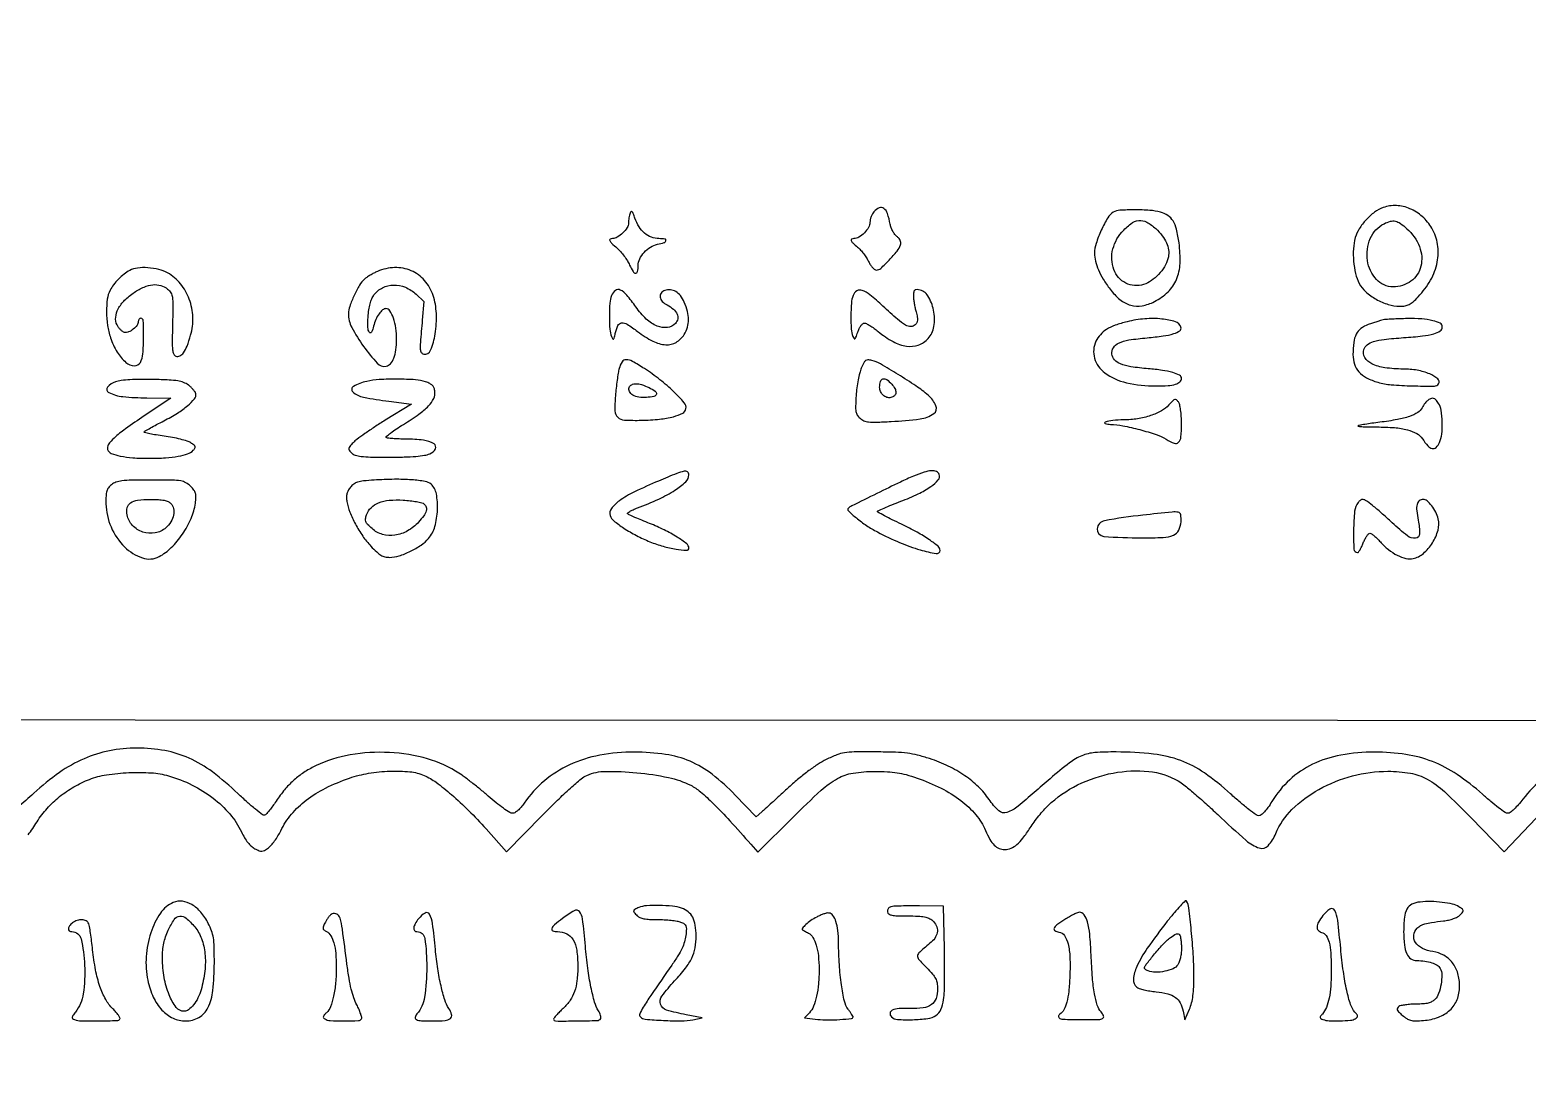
# Model space of a CAD drawing. Extents: x 8694 to 20248, y -4045 to 2404.
# Drawn here: x 10241 to 10861, y 1652 to 2085 of the extents above; entities that cross this region are included whole.
import ezdxf

# ---------------------------------------------------------------- set-up
doc = ezdxf.new("R2010")
doc.units = 0
doc.header["$MEASUREMENT"] = 0

msp = doc.modelspace()

# ---------------------------------------------------------------- linework, layer by layer
for points in [[(10394.52, 1641.25, -0.000071), (9974.43, 1641.35, -0.000235), (9697.85, 1641.58, -0.00019), (9502.11, 1641.91, -0.004014)], [(10867.86, 1775.12, 0.060498), (10859.38, 1766.49, -0.017524), (10857.54, 1764.26, -0.023339), (10855.71, 1762.38, -0.021683), (10854.08, 1760.99, -0.167747), (10853.15, 1760.67, -0.153051), (10852.09, 1761, -0.009146), (10849.34, 1762.99, -0.013052), (10846.12, 1765.55, -0.00922), (10842.63, 1768.58, 0.03544), (10832.13, 1776.76, 0.054689), (10821.95, 1782.09, 0.055429), (10810.96, 1785.04, 0.037617), (10798.02, 1786.03, 0.045416), (10784.02, 1784.77, 0.066933), (10772.3, 1780.96, 0.073658), (10762.83, 1774.55, 0.07086), (10755.47, 1765.58, -0.016507), (10753.83, 1763.08, -0.032423), (10752.34, 1761.22, -0.03998), (10751.04, 1760.01, -0.16893), (10750.05, 1759.67, -0.157708), (10748.93, 1760.03, -0.008192), (10745.87, 1762.32, -0.012319), (10742.28, 1765.24, -0.008584), (10738.37, 1768.7, 0.033081), (10727.51, 1777.41, 0.064569), (10717.69, 1782.54, 0.060467), (10706.45, 1785.18, 0.02582), (10691.02, 1786.09, 0.020385), (10682.13, 1785.79, 0.077675), (10676.74, 1784.53, 0.069135), (10671.68, 1781.61, 0.014038), (10663.66, 1775.02, -0.004597), (10650.35, 1763.63, -0.093152), (10645.74, 1761.03, -0.273013), (10642.36, 1761.74, -0.059302), (10638.31, 1766.42, 0.052197), (10633.94, 1771.62, 0.04144), (10628.26, 1776.26, 0.038585), (10621.45, 1780.2, 0.032583), (10613.72, 1783.31, 0.016771), (10608.7, 1784.77, 0.031462), (10604.54, 1785.56, 0.023709), (10599.61, 1785.94, 0.005879), (10591.51, 1786.09, 0.004075), (10582.46, 1786.07, 0.035359), (10578.45, 1785.74, 0.057023), (10575.29, 1784.88, 0.019435), (10570.92, 1782.94, 0.029293), (10567.61, 1781.06, 0.015528), (10563.73, 1778.38, 0.014344), (10559.58, 1775.12, 0.012605), (10555.44, 1771.5, -0.000494), (10551.86, 1768.21, -0.000587), (10548.47, 1765.1, -0.000509), (10545.6, 1762.49, -0.00377), (10544.22, 1761.26), (10541.92, 1759.23), (10533.22, 1768.23, 0.03554), (10523.61, 1776.85, 0.064266), (10514.51, 1782.21, 0.064401), (10504.36, 1785.07, 0.035838), (10491.52, 1786.02, 0.046609), (10477.11, 1784.72, 0.062348), (10464.61, 1780.74, 0.067064), (10454.17, 1774.11, 0.067031), (10445.87, 1764.94, -0.02504), (10444.54, 1763.21, -0.037368), (10443.2, 1761.85, -0.043854), (10441.96, 1760.94, -0.136669), (10440.98, 1760.67, -0.143413), (10439.83, 1761.01, -0.011913), (10437.23, 1762.76, -0.015137), (10434.2, 1765.06, -0.011092), (10430.96, 1767.78, 0.009133), (10427.47, 1770.75, 0.00761), (10423.66, 1773.77, 0.007696), (10420.09, 1776.43, 0.020642), (10417.44, 1778.18, 0.074633), (10403.97, 1783.76, 0.055146), (10387.96, 1785.92, 0.055042), (10371.83, 1784.52, 0.073487), (10358.01, 1779.58, 0.030124), (10353.51, 1776.83, 0.036747), (10349.69, 1773.71, 0.03473), (10346.2, 1769.92, 0.022766), (10342.7, 1765.12, -0.01297), (10341.39, 1763.24, -0.016777), (10340.09, 1761.6, -0.014568), (10338.94, 1760.32, -0.125474), (10338.29, 1759.91, -0.246435), (10337.49, 1760.05, -0.006497), (10334.55, 1762.37, -0.0122), (10331.12, 1765.3, -0.007864), (10327.29, 1768.84, 0.029778), (10316.73, 1777.79, 0.054986), (10307.06, 1783.5, 0.060619), (10297.04, 1786.62, 0.045355), (10285.52, 1787.67, 0.048039), (10274.06, 1786.57, 0.055055), (10263.55, 1783.29, 0.050729), (10253.35, 1777.54, 0.03248), (10242.76, 1768.98, -0.012447), (10236.1, 1763.15, -0.087895)], [(10240.4, 1751.72, 0.016116), (10244.08, 1757.15, -0.042516), (10248.27, 1762.68, -0.039155), (10253.44, 1767.58, -0.038784), (10259.36, 1771.67, -0.039844), (10265.8, 1774.74, -0.05404), (10272.86, 1776.61, -0.026523), (10282.14, 1777.52, -0.026517), (10291.43, 1777.44, -0.055429), (10298.55, 1776.21, -0.044492), (10308.33, 1772.39, -0.048711), (10316.98, 1766.99, -0.0518), (10323.94, 1760.39, -0.066629), (10328.73, 1753, 0.023493), (10330.03, 1750.56, 0.034371), (10331.41, 1748.57, 0.03984), (10332.84, 1747.04, 0.065263), (10334.29, 1746.03, 0.022928), (10336.12, 1745.19, 0.11272), (10337.23, 1745.01, 0.116687), (10338.29, 1745.33, 0.025366), (10339.91, 1746.39, 0.057379), (10341.08, 1747.47, 0.02111), (10342.49, 1749.24, 0.020598), (10343.87, 1751.33, 0.023264), (10345.02, 1753.44, -0.061951), (10349.45, 1760.27, -0.054433), (10355.6, 1766.14, -0.04822), (10363.59, 1771.12, -0.032339), (10373.53, 1775.27, -0.042065), (10381.4, 1777.26, -0.032247), (10390.23, 1778.14, -0.033015), (10398.49, 1777.88, -0.078266), (10404.43, 1776.34, -0.056061), (10409.34, 1773.51, -0.019543), (10415.74, 1768.41, -0.017944), (10422.82, 1761.84, -0.014119), (10430.02, 1754.25), (10438.52, 1744.76), (10453.26, 1759.76, -0.005688), (10459.6, 1766.07, -0.009867), (10465.03, 1771.15, -0.009421), (10469.43, 1774.96, -0.071905), (10471.76, 1776.39, -0.099555), (10479.61, 1778.05, -0.026408), (10492.46, 1777.5, -0.02757), (10505.56, 1775.52, -0.065985), (10514.82, 1772.27, -0.059784), (10518.78, 1769.63, -0.017273), (10524.2, 1764.65, -0.013789), (10531.02, 1757.57, -0.006105), (10539.65, 1747.85), (10542.53, 1744.54), (10557.03, 1758.93, -0.009417), (10568.81, 1770.21, -0.05819), (10575.58, 1775.13, -0.08969), (10581.99, 1777.34, -0.038786), (10591.02, 1778.03, -0.01209), (10596.26, 1777.9, -0.026804), (10600.23, 1777.49, -0.02842), (10603.99, 1776.68, -0.015351), (10608.51, 1775.27, -0.033663), (10618.46, 1771.08, -0.046699), (10626.65, 1765.95, -0.053301), (10632.85, 1760.06, -0.075676), (10636.85, 1753.61, 0.02694), (10638.69, 1749.85, 0.070118), (10640.51, 1747.46, 0.09827), (10642.5, 1746.14, 0.099502), (10644.84, 1745.69, 0.096989), (10647.42, 1746.22, 0.078451), (10649.83, 1747.7, 0.054183), (10652.35, 1750.38, 0.019728), (10655.33, 1754.67, -0.016235), (10656.95, 1757.04, -0.011177), (10658.93, 1759.63, -0.01128), (10660.95, 1762.03, -0.022476), (10662.68, 1763.82, -0.075074), (10675, 1772.41, -0.067905), (10689.74, 1777.36, -0.07169), (10704.44, 1778.02, -0.106561), (10716.67, 1774.09, -0.039406), (10718.98, 1772.51, -0.006287), (10723.19, 1769.01, -0.006928), (10728.06, 1764.75, -0.006021), (10733.04, 1760.15, 0.008865), (10744.81, 1749.41, 0.101934), (10750.23, 1746.32, 0.293101), (10753.88, 1747.27, 0.090327), (10757.08, 1752.3, -0.103616), (10763.76, 1762.24, -0.066502), (10774.95, 1770.57, -0.062049), (10788.85, 1776.16, -0.064486), (10803.52, 1778.08, -0.042369), (10812.82, 1777.3, -0.085938), (10819.71, 1774.86, -0.0595), (10826.88, 1769.64, -0.012238), (10838.1, 1758.69), (10851.68, 1744.77), (10864.93, 1758.72, -0.006717)]]:
    msp.add_lwpolyline(points, format="xyb")
for points in [[(10489.7, 2009.27, 0.033846), (10489.44, 2008.42, 0.017031), (10489.22, 2007.33, 0.01683), (10489.07, 2006.19, 0.023915), (10489.02, 2005.16, -0.145367), (10488.45, 2003.22, -0.054792), (10486.63, 2001.01, -0.054754), (10484.37, 1999.24, -0.139806), (10482.39, 1998.67, 0.118562), (10481.41, 1998.44, 0.409997), (10481.23, 1997.88, 0.089399), (10482.01, 1996.82, 0.008997), (10484.35, 1994.69, -0.03312), (10485.75, 1993.28, -0.020138), (10487.23, 1991.45, -0.020142), (10488.55, 1989.5, -0.033287), (10489.49, 1987.75, 0.028216), (10490.89, 1985.05, 0.252175), (10492, 1984.38, 0.379065), (10492.81, 1985.03, 0.041951), (10493.02, 1987.58, -0.116393), (10493.65, 1990.27, -0.069469), (10495.52, 1992.99, -0.067296), (10498.15, 1995.18, -0.091178), (10501.01, 1996.32, 0.025651), (10503.73, 1997.01, 0.258384), (10504.51, 1997.82, 0.449172), (10504.06, 1998.5, 0.035399), (10501.64, 1998.67, -0.091312), (10498.5, 1999.25, -0.084988), (10495.68, 2000.91, -0.077126), (10493.37, 2003.59, -0.058357), (10491.7, 2007.1, 0.010456), (10490.99, 2009.06, 0.094738), (10490.51, 2009.83, 0.412385), (10490.1, 2009.85, 0.116681)], [(10590.68, 2009.84, 0.058251), (10590.04, 2008.95, 0.036292), (10589.51, 2007.79, 0.036071), (10589.14, 2006.54, 0.053425), (10589.02, 2005.41, -0.13486), (10588.45, 2003.32, -0.060335), (10586.69, 2001.04, -0.060434), (10584.45, 1999.25, -0.138908), (10582.39, 1998.67, 0.110291), (10581.39, 1998.45, 0.403641), (10581.18, 1997.9, 0.104938), (10581.88, 1996.91, 0.012478), (10583.9, 1995.12, -0.034181), (10585.13, 1993.94, -0.020232), (10586.43, 1992.37, -0.020191), (10587.6, 1990.7, -0.032483), (10588.45, 1989.18, 0.03389), (10589.2, 1987.84, 0.041485), (10590.09, 1986.7, 0.046411), (10590.97, 1985.91, 0.161603), (10591.68, 1985.67, 0.18724), (10593.48, 1986.37, 0.016712), (10597, 1989.81, 0.021025), (10600.27, 1993.52, 0.092787), (10601.65, 1996.08, 0.086028), (10601.78, 1997.01, 0.092284), (10601.58, 1997.91, 0.080661), (10601.04, 1998.76, 0.049396), (10600.16, 1999.58, -0.07078), (10599.31, 2000.44, -0.0356), (10598.48, 2001.73, -0.034469), (10597.81, 2003.21, -0.043025), (10597.4, 2004.67, 0.03322), (10596.26, 2009.07, 0.150066), (10594.74, 2011.22, 0.275149), (10592.88, 2011.44, 0.104584)], [(10689.76, 2009.58, 0.128521), (10687.48, 2007.32, 0.025886), (10684.82, 2002.21, 0.027948), (10682.67, 1996.71, 0.079406), (10682.02, 1992.66, 0.059579), (10682.42, 1989.34, 0.041939), (10683.61, 1985.76, 0.035985), (10685.6, 1981.91, 0.023236), (10688.42, 1977.75, 0.06076), (10692.55, 1973.44, 0.103169), (10696.97, 1971.14, 0.11054), (10701.71, 1970.89, 0.077416), (10706.81, 1972.58, 0.073798), (10712.44, 1976.62, 0.101361), (10715.94, 1981.75, 0.088998), (10717.41, 1988.36, 0.045738), (10716.99, 1996.87, 0.022571), (10715.92, 2002.57, 0.078386), (10714.51, 2006.03, 0.112552), (10712.41, 2008.2, 0.077035), (10709.28, 2009.62, 0.049651), (10704.87, 2010.38, 0.018538), (10698.59, 2010.6, 0.015109), (10692.47, 2010.41, 0.11681)], [(10801.52, 2011.52, 0.072334), (10797.97, 2009.61, 0.046377), (10794.48, 2006.48, 0.046378), (10791.63, 2002.77, 0.072356), (10790, 1999.08, 0.052629), (10789.22, 1994.51, 0.037275), (10789.28, 1989.31, 0.03758), (10790.11, 1984.24, 0.058235), (10791.64, 1980.08, 0.095225), (10794.29, 1976.66, 0.052292), (10798.63, 1973.58, 0.051408), (10803.65, 1971.4, 0.076982), (10808.36, 1970.67, 0.039774), (10810.59, 1970.85, 0.07773), (10812.28, 1971.4, 0.064677), (10813.92, 1972.51, 0.020679), (10816.04, 1974.57, 0.061966), (10821.16, 1981.49, 0.079464), (10823.9, 1988.92, 0.087181), (10824.06, 1996.27, 0.094767), (10821.67, 2003, 0.077204), (10817.75, 2007.82, 0.083328), (10812.64, 2011.06, 0.087982), (10807, 2012.35, 0.099888)], [(10707.36, 2002.81, -0.039425), (10710.06, 1999.88, -0.061733), (10711.82, 1996.94, -0.07137), (10712.65, 1994.01, -0.07977), (10712.57, 1991.08, -0.07728), (10711.43, 1987.85, -0.051633), (10709.22, 1984.6, -0.050921), (10706.34, 1981.82, -0.067907), (10703.21, 1979.98, -0.193106), (10695.82, 1979.87, -0.194116), (10690.43, 1984.9, -0.156601), (10689.37, 1993.28, -0.134756), (10693.27, 2001.3, -0.048706), (10697.02, 2004.81, -0.138053), (10700.32, 2006.14, -0.15187), (10703.63, 2005.49, -0.063229)], [(10811.4, 2002.77, -0.115007), (10816.56, 1995.35, -0.153738), (10817.15, 1987.21, -0.179448), (10813.05, 1981.06, -0.158347), (10805.7, 1978.67, -0.211835), (10798.73, 1981.76, -0.149163), (10795.03, 1989.62, -0.136691), (10796.21, 1998.74, -0.177775), (10801.91, 2004.85, -0.050729), (10804.52, 2005.85, -0.120478), (10806.58, 2005.9, -0.100981), (10808.66, 2004.98, -0.029324)], [(10282.52, 1985.5, 0.038924), (10280.11, 1983.92, 0.031637), (10277.8, 1981.87, 0.032034), (10275.8, 1979.58, 0.043975), (10274.33, 1977.28, 0.088244), (10273.19, 1973.65, 0.034513), (10272.88, 1968.4, 0.033746), (10273.33, 1962.72, 0.043847), (10274.53, 1957.64, 0.05481), (10277.26, 1951.69, 0.085162), (10280.93, 1947.43, 0.155436), (10284.37, 1946.04, 0.297597), (10286.88, 1947.42, 0.101647), (10287.92, 1950.95, 0.018836), (10288.23, 1957.76, 0.012198), (10288.11, 1964.62, 0.402235), (10287.02, 1965.67, 0.133491), (10286.64, 1965.57, 0.100499), (10286.32, 1965.28, 0.087472), (10286.1, 1964.84, 0.072708), (10286.02, 1964.33, -0.160484), (10285.51, 1962.78, -0.066442), (10283.96, 1961.18, -0.066083), (10282.03, 1960.03, -0.149911), (10280.35, 1959.84, -0.103126), (10279.56, 1960.18, -0.045007), (10278.68, 1960.9, -0.041983), (10277.85, 1961.88, -0.04373), (10277.21, 1962.96, -0.138432), (10276.66, 1966.13, -0.096909), (10277.73, 1969.61, -0.076034), (10280.36, 1973.15, -0.047132), (10284.38, 1976.42, -0.044444), (10288.41, 1978.62, -0.078948), (10292.05, 1979.57, -0.09604), (10295.3, 1979.26, -0.099274), (10298.16, 1977.75, -0.086419), (10299.51, 1976.21, -0.101185), (10300.16, 1974.38, -0.038071), (10300.36, 1971.27, -0.003224), (10300.21, 1963.24, 0.003553), (10300.08, 1955.99, 0.028918), (10300.23, 1952.67, 0.073302), (10300.69, 1950.88, 0.204478), (10301.6, 1950, 0.213818), (10303.23, 1950.09, 0.120709), (10304.75, 1951.41, 0.063267), (10306.21, 1954.18, 0.019369), (10307.71, 1958.67, 0.081039), (10308.63, 1966.13, 0.0792), (10307.14, 1973.56, 0.081622), (10303.49, 1979.97, 0.09461), (10298.12, 1984.49, 0.068537), (10294.5, 1985.92, 0.043452), (10290.01, 1986.61, 0.044094), (10285.66, 1986.5, 0.098708)], [(10385.05, 1985.09, 0.017977), (10383.58, 1984.39, 0.013992), (10382.04, 1983.52, 0.014213), (10380.64, 1982.64, 0.033013), (10379.66, 1981.88, 0.079372), (10377.66, 1979.43, 0.023225), (10375.4, 1975.11, 0.022967), (10373.56, 1970.62, 0.085065), (10373.03, 1967.62, 0.123151), (10374.43, 1961.92, 0.034063), (10379.32, 1954.04, 0.029999), (10384.99, 1947.05, 0.260295), (10388.66, 1945.84, 0.168567), (10390.47, 1946.89, 0.085151), (10391.85, 1949.17, 0.061013), (10392.72, 1952.57, 0.031628), (10393.01, 1956.95, 0.03669), (10392.68, 1961.61, 0.047466), (10391.66, 1965.76, 0.056333), (10390.23, 1968.77, 0.258497), (10388.6, 1969.67, 0.181279), (10387.21, 1969.15, 0.059839), (10385.73, 1967.51, 0.051227), (10384.4, 1965.15, 0.042171), (10383.48, 1962.42, -0.053598), (10382.55, 1959.87, -0.592295), (10381.7, 1959.83, -0.133133), (10381.1, 1961.88, -0.020392), (10381.2, 1966.16, -0.017691), (10381.51, 1969.23, -0.031002), (10382, 1971.73, -0.037608), (10382.7, 1973.75, -0.058229), (10383.63, 1975.35, -0.115796), (10387.2, 1978.35, -0.11386), (10391.76, 1979.47, -0.105305), (10396.64, 1978.51, -0.086852), (10401.09, 1975.61), (10404.3, 1972.61), (10403.62, 1964.89, 0.001531), (10402.84, 1955.66, 0.031008), (10402.78, 1952.85, 0.139366), (10403.21, 1951.55, 0.196632), (10404.21, 1950.89, 0.362054), (10407.09, 1952.44, 0.055308), (10408.95, 1959.21, 0.049909), (10409.45, 1967.69, 0.069377), (10408.09, 1975.17, 0.100743), (10404.56, 1981.35, 0.111613), (10399.01, 1985.39, 0.10978), (10392.18, 1986.68, 0.094859)], [(10482, 1975.11, 0.073786), (10481.3, 1971.95, 0.017331), (10481.12, 1966.52, 0.01682), (10481.3, 1961.12, 0.083157), (10482.01, 1958.17, 0.024013), (10482.52, 1957.11, 0.46614), (10482.83, 1957.05, 0.166373), (10483.11, 1957.49, 0.006615), (10483.56, 1959.4, -0.051883), (10484.65, 1962.71, -0.272228), (10486.15, 1963.78, -0.164888), (10488.42, 1963.22, -0.019028), (10492.79, 1960.19, 0.042093), (10499.16, 1956.19, 0.103387), (10504.47, 1954.72, 0.147758), (10508.73, 1955.71, 0.125836), (10512.05, 1958.95, 0.062501), (10513.43, 1962.01, 0.073797), (10513.9, 1965.14, 0.066864), (10513.46, 1968.52, 0.040617), (10512.09, 1972.32, 0.052198), (10510.49, 1975.06, 0.099107), (10508.6, 1976.77, 0.117756), (10506.44, 1977.46, 0.09511), (10504.02, 1977.17, 0.154579), (10502.51, 1976.1, 0.205508), (10502.1, 1974.49, 0.151116), (10503, 1972.68, 0.083413), (10504.99, 1971.19, -0.053814), (10507.66, 1969.42, -0.113437), (10509.16, 1967.46, -0.15635), (10509.39, 1965.47, -0.136301), (10508.45, 1963.59, -0.1802), (10505.13, 1961.87, -0.129516), (10500.95, 1962.43, -0.090637), (10496.39, 1965.39, -0.051498), (10492.07, 1970.38, 0.020983), (10488.29, 1975.32, 0.109889), (10485.6, 1977.4, 0.276162), (10483.58, 1977.2, 0.143077)], [(10582, 1975.11, 0.073584), (10581.32, 1972.01, 0.016497), (10581.12, 1966.6, 0.016261), (10581.27, 1961.19, 0.077867), (10581.94, 1958.19, 0.048774), (10582.41, 1957.26, 0.458785), (10582.79, 1957.21, 0.126899), (10583.21, 1957.81, 0.007523), (10583.94, 1959.94, -0.032657), (10584.53, 1961.39, -0.045802), (10585.25, 1962.59, -0.054561), (10586.01, 1963.42, -0.182056), (10586.68, 1963.67, -0.118172), (10587.51, 1963.47, -0.018408), (10588.99, 1962.65, -0.019623), (10590.69, 1961.52, -0.015968), (10592.43, 1960.19, 0.045714), (10598.6, 1956.01, 0.091058), (10604.18, 1954.15, 0.119435), (10609.04, 1954.62, 0.120994), (10613.11, 1957.27, 0.153389), (10615.51, 1962.23, 0.084654), (10615.35, 1969.03, 0.091085), (10613.02, 1974.96, 0.22033), (10609.17, 1977.49, 0.057009), (10608.06, 1977.53, 0.197942), (10607.43, 1977.21, 0.149687), (10607.11, 1976.47, 0.029146), (10607.03, 1974.99, 0.027475), (10607.1, 1973.64, 0.012106), (10607.35, 1971.86, 0.011939), (10607.7, 1969.98, 0.015705), (10608.11, 1968.29, -0.018423), (10608.6, 1966.22, -0.06754), (10608.69, 1964.88, -0.101272), (10608.4, 1963.87, -0.077427), (10607.72, 1962.94, -0.207652), (10605.96, 1962.25, -0.124598), (10603.76, 1962.88, -0.047524), (10600.45, 1965.26, -0.007072), (10594.35, 1970.77, 0.015271), (10589.01, 1975.42, 0.087408), (10585.74, 1977.26, 0.227783), (10583.57, 1977.02, 0.163805)], [(10695.52, 1964.26, 0.025363), (10690.57, 1962.77, 0.053958), (10686.98, 1961.03, 0.068359), (10684.41, 1958.88, 0.073982), (10682.59, 1956.17, 0.18413), (10682.03, 1949.14, 0.163148), (10686.25, 1943.09, 0.105835), (10695.19, 1939.01, 0.054263), (10707.5, 1937.67, 0.016523), (10712.43, 1937.83, 0.056605), (10715.58, 1938.4, 0.107593), (10717.37, 1939.4, 0.215708), (10718.02, 1940.84, 0.284946), (10717.24, 1942.1, 0.045168), (10714.4, 1943.2, 0.034165), (10710.09, 1944.12, 0.014771), (10704.26, 1944.79, -0.01515), (10697.04, 1945.62, -0.059783), (10692.74, 1946.79, -0.112003), (10690.3, 1948.48, -0.157713), (10689.21, 1950.87, -0.170655), (10689.81, 1953.51, -0.14518), (10691.97, 1955.41, -0.070414), (10696.26, 1956.7, -0.016367), (10703.77, 1957.6, 0.012786), (10710.49, 1958.36, 0.041585), (10714.86, 1959.34, 0.078337), (10717.28, 1960.54, 0.329305), (10717.75, 1961.99, 0.240593), (10715.49, 1964.23, 0.051522), (10709.91, 1965.39, 0.045992), (10702.83, 1965.46, 0.040142)], [(10801.52, 1965.01, 0.01807), (10800.48, 1964.75, 0.005177), (10798.88, 1964.26, 0.005203), (10797.09, 1963.68, 0.005506), (10795.35, 1963.07, 0.077), (10792.33, 1961.42, 0.111722), (10790.39, 1959.09, 0.086351), (10789.34, 1955.69, 0.031737), (10789.02, 1950.66, 0.077874), (10789.65, 1946.66, 0.105633), (10791.46, 1943.5, 0.091513), (10794.64, 1941.05, 0.046346), (10799.34, 1939.17, 0.052336), (10804.82, 1938.15, 0.01413), (10813.64, 1937.7, 0.006969), (10822.73, 1937.61, 0.258633), (10824.47, 1938.59, 0.371379), (10824.15, 1940.61, 0.077386), (10820.83, 1942.63, 0.054476), (10815.63, 1944.15, 0.043577), (10809.82, 1944.66, -0.034044), (10802.21, 1945.19, -0.080539), (10796.79, 1946.86, -0.140883), (10793.93, 1949.46, -0.218246), (10793.53, 1952.71, -0.149559), (10794.92, 1954.72, -0.094618), (10797.48, 1956.06, -0.046453), (10801.91, 1956.95, -0.009137), (10810.02, 1957.67, 0.009907), (10817.83, 1958.37, 0.040234), (10822.51, 1959.27, 0.07819), (10825.14, 1960.47, 0.252185), (10826.02, 1962.11, 0.282959), (10825.11, 1963.6, 0.058279), (10822.08, 1964.7, 0.041991), (10817.52, 1965.4, 0.020352), (10811.62, 1965.55, 0.004508), (10808.37, 1965.48, 0.005378), (10805.31, 1965.35, 0.004679), (10802.74, 1965.18, 0.034644)], [(10485.16, 1944.92, 0.020667), (10484.75, 1942.97, 0.006565), (10484.31, 1940.04, 0.006541), (10483.9, 1936.75, 0.007238), (10483.59, 1933.57, 0.025576), (10483.4, 1927.3, 0.202019), (10484.55, 1924.71, 0.177477), (10487.31, 1923.54, 0.018998), (10494.38, 1923.45, 0.018341), (10501.91, 1923.91, 0.039357), (10507.63, 1924.94, 0.053274), (10511.48, 1926.4, 0.244717), (10512.82, 1928.27, 0.2181), (10512.09, 1930.73, 0.021796), (10507.76, 1935.29, 0.025541), (10502.05, 1940.25, 0.022276), (10495.62, 1944.84, 0.016713), (10490.64, 1947.84, 0.125877), (10488.01, 1948.53, 0.25698), (10486.33, 1947.62, 0.081716)], [(10585.41, 1945.05, 0.039176), (10584.75, 1943.06, 0.01379), (10584.12, 1940.13, 0.013593), (10583.6, 1936.85, 0.015515), (10583.29, 1933.69, 0.007937), (10583.06, 1929.3, 0.051015), (10583.21, 1927.09, 0.096724), (10583.77, 1925.62, 0.071339), (10584.89, 1924.28, 0.085922), (10586.48, 1923.28, 0.0714), (10588.42, 1922.79, 0.03383), (10591.5, 1922.68, 0.004913), (10597.76, 1922.93, 0.019216), (10609.77, 1924.01, 0.122362), (10615.44, 1926.21, 0.354943), (10616.35, 1929.47, 0.115305), (10613.15, 1933.8, 0.027115), (10608.07, 1937.65, 0.010634), (10600.69, 1942.42, 0.008275), (10593.33, 1946.79, 0.070088), (10589.77, 1948.22, 0.047367), (10588.17, 1948.45, 0.171323), (10587.2, 1948.16, 0.119234), (10586.42, 1947.25, 0.017966)], [(10380.6, 1939.55, 0.066299), (10375.12, 1937.47, 0.519463), (10374.85, 1935.2, 0.134968), (10379.31, 1932.98, 0.017897), (10389.81, 1931.31), (10399.1, 1930.17), (10388.25, 1923.44, 0.006416), (10383.92, 1920.67, 0.0075), (10379.89, 1917.94, 0.006722), (10376.55, 1915.53, 0.044661), (10375.02, 1914.17, 0.014328), (10373.6, 1912.57, 0.137006), (10373.23, 1911.75, 0.200398), (10373.41, 1911, 0.03665), (10374.36, 1909.9, 0.121136), (10375.87, 1908.99, 0.047958), (10378.26, 1908.48, 0.023882), (10382.21, 1908.23, 0.004001), (10389.81, 1908.17, 0.006213), (10396.19, 1908.25, 0.014137), (10401, 1908.51, 0.017749), (10404.58, 1908.93, 0.061784), (10406.81, 1909.56, 0.174402), (10409.03, 1911.61, 0.393142), (10408.48, 1913.63, 0.106734), (10404.09, 1915.19, 0.031545), (10396.94, 1915.66, -0.007884), (10393.99, 1915.71, -0.011571), (10391.39, 1915.85, -0.007066), (10389.25, 1916.06, -0.17098), (10388.71, 1916.31, -0.441896), (10388.73, 1916.74, -0.009844), (10390.53, 1918.17, -0.015702), (10392.88, 1919.85, -0.00915), (10395.8, 1921.73, 0.015488), (10402.26, 1926, 0.047584), (10406.23, 1929.41, 0.076451), (10408.34, 1932.41, 0.144552), (10408.85, 1935.31, 0.056213), (10408.51, 1936.78, 0.104814), (10407.87, 1937.83, 0.089172), (10406.79, 1938.63, 0.032568), (10405.02, 1939.36, 0.065894), (10400.8, 1940.21, 0.014461), (10393.39, 1940.48, 0.015562), (10385.83, 1940.3, 0.043953)], [(10598.01, 1938.45, -0.064939), (10599.34, 1936.59, -0.136941), (10599.72, 1934.87, -0.192147), (10599.13, 1933.57, -0.142826), (10597.71, 1932.85, -0.120882), (10595.99, 1932.94, -0.112564), (10594.46, 1933.81, -0.10733), (10593.4, 1935.3, -0.101296), (10593.02, 1937.13, -0.067036), (10593.35, 1939.54, -0.267097), (10594.37, 1940.56, -0.222976), (10595.93, 1940.27, -0.050608)], [(10276.52, 1939.37, 0.149126), (10273.32, 1937.17, 0.474025), (10273.79, 1934.97, 0.093233), (10279.63, 1933.25, 0.023796), (10289.51, 1932.73), (10299.51, 1932.67), (10288.51, 1925.29, 0.008004), (10280.67, 1919.85, 0.030656), (10276.06, 1916.09, 0.05109), (10273.6, 1913.3, 0.25201), (10273.34, 1911.28, 0.208284), (10274.85, 1909.74, 0.044371), (10278.53, 1908.63, 0.034967), (10283.77, 1907.92, 0.016964), (10290.52, 1907.7, 0.014144), (10297.35, 1907.91, 0.030042), (10302.6, 1908.53, 0.038936), (10306.46, 1909.54, 0.113229), (10308.78, 1911, 0.049038), (10309.5, 1911.87, 0.229705), (10309.58, 1912.5, 0.151333), (10309.14, 1913.13, 0.019061), (10307.77, 1914.1, 0.06945), (10306.29, 1914.8, 0.014265), (10303.5, 1915.58, 0.014755), (10300.17, 1916.31, 0.013402), (10296.71, 1916.87, -0.007337), (10293.44, 1917.36, -0.012859), (10290.76, 1917.87, -0.007154), (10288.63, 1918.36, -0.508585), (10288.51, 1918.65, -0.123596), (10288.89, 1919.02, -0.002857), (10291.05, 1920.26, -0.006187), (10293.63, 1921.67, -0.004134), (10296.61, 1923.23, 0.020753), (10302.24, 1926.4, 0.037106), (10306.53, 1929.53, 0.045061), (10309.29, 1932.34, 0.223937), (10309.82, 1934.44, 0.098828), (10309.52, 1935.16, 0.029615), (10308.8, 1936.12, 0.028421), (10307.85, 1937.11, 0.027331), (10306.77, 1938.01, 0.068899), (10304.8, 1939.1, 0.051501), (10302.4, 1939.74, 0.028318), (10298.79, 1940.12, 0.005558), (10292.27, 1940.35, 0.008337), (10287.03, 1940.39, 0.013264), (10282.55, 1940.23, 0.015136), (10278.93, 1939.9, 0.045945)], [(10497.51, 1936.98, -0.038591), (10500.1, 1935.48, -0.316218), (10500.55, 1934.27, -0.283687), (10499.57, 1933.33, -0.034175), (10496.44, 1932.88, -0.058257), (10493.32, 1933.01, -0.092788), (10490.82, 1933.9, -0.139018), (10489.43, 1935.34, -0.21752), (10489.33, 1937.03, -0.180199), (10490.34, 1938.17, -0.124969), (10492.04, 1938.59, -0.077727), (10494.44, 1938.2, -0.03217)], [(10712.78, 1929.78, -0.085613), (10709.7, 1927.33, -0.045519), (10705.22, 1925.38, -0.041093), (10699.86, 1924.08, -0.035641), (10694.09, 1923.6, 0.020939), (10689.54, 1923.35, 0.057775), (10686.41, 1922.68, 0.726658), (10686.42, 1922.09, 0.071025), (10688.61, 1921.74, -0.044281), (10693.73, 1921.2, -0.016699), (10700.75, 1919.57, -0.016149), (10707.54, 1917.52, -0.057063), (10711.66, 1915.59, 0.048862), (10715.01, 1913.94, 0.293977), (10716.82, 1914.33, 0.178624), (10717.81, 1916.47, 0.01959), (10718.02, 1921.95, 0.014088), (10717.93, 1925.05, 0.020904), (10717.67, 1927.75, 0.022274), (10717.27, 1929.89, 0.100925), (10716.74, 1931.04, 0.058036), (10715.92, 1931.93, 0.259387), (10715.25, 1932.06, 0.123686), (10714.44, 1931.56, 0.010774)], [(10820.18, 1931.79, 0.059412), (10819.59, 1931.3, 0.024093), (10818.89, 1930.52, 0.023429), (10818.22, 1929.59, 0.027529), (10817.68, 1928.65, -0.138229), (10815.85, 1926.66, -0.055444), (10812.48, 1925.06, -0.037807), (10807.43, 1923.74, -0.014166), (10800.19, 1922.63, 0.004153), (10796.86, 1922.19, 0.00636), (10793.98, 1921.74, 0.002576), (10791.53, 1921.32, 0.153542), (10791.13, 1921.11, 0.640977), (10791.2, 1920.94, 0.004782), (10793.23, 1920.8, 0.009188), (10795.79, 1920.7, 0.005073), (10798.91, 1920.67, -0.019295), (10806.2, 1920.39, -0.043964), (10811.63, 1919.48, -0.061285), (10815.47, 1917.97, -0.127439), (10817.81, 1915.79, 0.037432), (10820, 1912.85, 0.160409), (10821.85, 1911.75, 0.253846), (10823.46, 1912.21, 0.092208), (10824.86, 1914.22, 0.081718), (10825.81, 1917.71, 0.031456), (10826, 1922.74, 0.030274), (10825.58, 1927.63, 0.116915), (10824.46, 1930.45, 0.026034), (10823.3, 1931.95, 0.138887), (10822.44, 1932.51, 0.172974), (10821.51, 1932.47, 0.045896)], [(10274.88, 1896.75, 0.058944), (10273.64, 1895.48, 0.093759), (10272.96, 1894.13, 0.061055), (10272.66, 1892.22, 0.013411), (10272.63, 1888.9, 0.098735), (10274.73, 1879.27, 0.094416), (10280.38, 1871.01, 0.114256), (10287.71, 1866.46, 0.205505), (10294.65, 1867, 0.075139), (10299.69, 1870.7, 0.047717), (10304.35, 1876.31, 0.047293), (10307.91, 1882.79, 0.06805), (10309.67, 1889.09, 0.021802), (10309.9, 1891.61, 0.081094), (10309.72, 1893.19, 0.093405), (10309.06, 1894.52, 0.034568), (10307.69, 1896.09, 0.067564), (10305.72, 1897.59, 0.090395), (10303.6, 1898.33, 0.035761), (10300.15, 1898.62, 0.002991), (10291.18, 1898.67, 0.00388), (10283.21, 1898.61, 0.025378), (10279.22, 1898.34, 0.052869), (10276.74, 1897.78, 0.088568)], [(10383.68, 1898.67, 0.009267), (10379.25, 1898.31, 0.048266), (10376.86, 1897.83, 0.083325), (10375.25, 1897.03, 0.066237), (10373.84, 1895.69, 0.04408), (10372.92, 1894.33, 0.066172), (10372.4, 1893, 0.063381), (10372.24, 1891.54, 0.036821), (10372.39, 1889.78, 0.054223), (10373.58, 1885.46, 0.029216), (10375.91, 1880.46, 0.028409), (10378.96, 1875.5, 0.03547), (10382.35, 1871.3, 0.016061), (10384.74, 1868.9, 0.054768), (10386.49, 1867.57, 0.077096), (10388.14, 1866.9, 0.058307), (10390.09, 1866.68, 0.076238), (10393.99, 1867.29, 0.036174), (10398.71, 1869.18, 0.03613), (10403.17, 1871.75, 0.068856), (10406.24, 1874.52, 0.108409), (10408.82, 1879.44, 0.055666), (10409.91, 1886.35, 0.056514), (10409.46, 1893, 0.166199), (10407.25, 1896.95, 0.144333), (10404.78, 1898.12, 0.021262), (10399.23, 1898.77, 0.021157), (10392.09, 1898.99, 0.012997)], [(10501.45, 1898.29, 0.012886), (10491.44, 1893.77, 0.042607), (10485.23, 1890.09, 0.074757), (10481.93, 1886.89, 0.245287), (10481.42, 1883.99, 0.146942), (10482.9, 1881.84, 0.023669), (10487.07, 1878.8, 0.025367), (10492.3, 1875.72, 0.024073), (10497.91, 1873.13, 0.026169), (10503.34, 1871.25, 0.02999), (10508.7, 1870.05, 0.027619), (10513.04, 1869.6, 0.428903), (10514.02, 1870.52, 0.234054), (10513.15, 1872.29, 0.022776), (10509.11, 1875.09, 0.025863), (10503.82, 1878.03, 0.019928), (10497.78, 1880.71, -0.003675), (10494.56, 1882.01, -0.005213), (10491.71, 1883.22, -0.003045), (10489.34, 1884.28, -0.073025), (10488.72, 1884.67, -0.452108), (10488.72, 1885.05, -0.042753), (10489.57, 1885.69, -0.032496), (10490.94, 1886.42, -0.017113), (10492.72, 1887.16, 0.018412), (10501.54, 1890.82, 0.035015), (10508.27, 1894.51, 0.042846), (10512.76, 1897.98, 0.210068), (10514.02, 1900.84, 0.239399), (10513.42, 1902.03, 0.210906), (10512.06, 1902.33, 0.045735), (10509.06, 1901.42, 0.003714)], [(10607.02, 1900.28, 0.012635), (10601.62, 1897.86, 0.002395), (10591.91, 1893.14, 0.000735), (10581.45, 1887.98, 0.071948), (10580.09, 1887.05, 0.431815), (10580.08, 1885.9, 0.019243), (10583.38, 1882.98, 0.025369), (10587.59, 1879.87, 0.025436), (10592.09, 1877.2, 0.020399), (10601.31, 1872.83, 0.029106), (10609.84, 1869.77, 0.030021), (10616.45, 1868.25, 0.463654), (10618.02, 1869.58, 0.22435), (10617.23, 1871.26, 0.023283), (10613.63, 1873.95, 0.023588), (10608.56, 1877.04, 0.012662), (10602.04, 1880.4, -0.003598), (10598.25, 1882.26, -0.005774), (10595.04, 1883.91, -0.001589), (10592.28, 1885.39, -0.241661), (10592.09, 1885.67, -0.331482), (10592.24, 1885.94, -0.002131), (10594.91, 1887.11, -0.007207), (10598.04, 1888.42, -0.004402), (10601.77, 1889.89, 0.019433), (10608.97, 1892.95, 0.041671), (10614.19, 1895.98, 0.058679), (10617.32, 1898.75, 0.280631), (10617.73, 1901, 0.206632), (10616.56, 1902.19, 0.114514), (10614.52, 1902.52, 0.062538), (10611.42, 1901.92, 0.020052)], [(10299.54, 1889.01, -0.152337), (10300.62, 1886.95, -0.096206), (10300.59, 1884.21, -0.083682), (10299.48, 1881.34, -0.078221), (10297.47, 1878.92, -0.137912), (10293.02, 1876.79, -0.124299), (10287.92, 1877.16, -0.125302), (10283.64, 1879.91, -0.141364), (10281.43, 1884.26, -0.099992), (10281.46, 1887.31, -0.195459), (10282.8, 1889.29, -0.119433), (10285.75, 1890.37, -0.028465), (10291.02, 1890.67, -0.012686), (10294.38, 1890.59, -0.035535), (10296.72, 1890.3, -0.052101), (10298.38, 1889.79, -0.096386)], [(10404.43, 1888.75, -0.153126), (10405.26, 1887.46, -0.143408), (10405.24, 1885.88, -0.083127), (10404.24, 1883.89, -0.02625), (10402.12, 1881.3, -0.079428), (10397.55, 1877.63, -0.094597), (10392.32, 1875.84, -0.103492), (10387.17, 1876.18, -0.114753), (10382.81, 1878.57, -0.018653), (10381, 1880.31, -0.098625), (10380.26, 1881.46, -0.132795), (10380.13, 1882.64, -0.044944), (10380.55, 1884.32, -0.117719), (10382.41, 1887.23, -0.097295), (10385.52, 1889.24, -0.073209), (10389.94, 1890.3, -0.036154), (10395.74, 1890.39, -0.014496), (10398.61, 1890.14, -0.017823), (10401.26, 1889.74, -0.016423), (10403.45, 1889.25, -0.110707)], [(10702.02, 1884.16, 0.017103), (10686.13, 1881.87, 0.348266), (10683.12, 1878.47, 0.407481), (10685.84, 1875.37, 0.018068), (10701.52, 1874.74, 0.012491), (10710.42, 1874.93, 0.086155), (10714.66, 1875.87, 0.180304), (10716.85, 1877.89, 0.098991), (10717.83, 1881.44, 0.057509), (10717.71, 1884.33, 0.321234), (10716.68, 1885.37, 0.068392), (10714.16, 1885.45, 0.001517)], [(10791.21, 1889.4, 0.149157), (10789.72, 1885.84, 0.021776), (10789.27, 1877.94, 0.017317), (10789.44, 1870.08, 0.397937), (10790.93, 1868.67, 0.243581), (10791.32, 1868.87, 0.020595), (10791.95, 1869.85, 0.023667), (10792.63, 1871.14, 0.015944), (10793.29, 1872.67, -0.023605), (10793.98, 1874.2, -0.032858), (10794.74, 1875.5, -0.03444), (10795.48, 1876.43, -0.211316), (10796.03, 1876.67, -0.15399), (10796.66, 1876.47, -0.020449), (10797.78, 1875.61, -0.022116), (10799.06, 1874.45, -0.016916), (10800.36, 1873.07, 0.044379), (10803.68, 1869.92, 0.050245), (10807.37, 1867.54, 0.056457), (10810.96, 1866.2, 0.11588), (10813.95, 1866.15, 0.12602), (10818.18, 1868.29, 0.072315), (10821.93, 1872.65, 0.072497), (10824.26, 1877.89, 0.128597), (10824.35, 1882.59, 0.057207), (10823.32, 1885.4, 0.049079), (10821.63, 1888.07, 0.052167), (10819.72, 1890.06, 0.177044), (10818.06, 1890.67, 0.179191), (10816.5, 1890.09, 0.159816), (10815.59, 1888.6, 0.083424), (10815.43, 1885.98, 0.024861), (10816.05, 1882.01, -0.051638), (10816.63, 1876.4, -0.386281), (10814.97, 1874.59, -0.192767), (10811.59, 1875.59, -0.021006), (10805.29, 1880.99, 0.006801), (10800.72, 1885.14, 0.014964), (10797.09, 1888.16, 0.014171), (10794.26, 1890.25, 0.153022), (10792.92, 1890.67, 0.127216), (10792.6, 1890.59, 0.033424), (10792.15, 1890.3, 0.031715), (10791.66, 1889.88, 0.027873)], [(10300.52, 1723.74, 0.145503), (10295.17, 1719.32, 0.068662), (10291.21, 1711.2, 0.062431), (10289.28, 1701.3, 0.068245), (10289.95, 1691.53, 0.055241), (10292.22, 1684.54, 0.081709), (10295.8, 1679.19, 0.095848), (10300.4, 1675.85, 0.109694), (10305.7, 1674.67, 0.132859), (10311.14, 1676.14, 0.147371), (10314.84, 1680.12, 0.088084), (10316.92, 1687.29, 0.026444), (10317.52, 1698.69, 0.006145), (10317.44, 1705.42, 0.031785), (10317.11, 1709.13, 0.049671), (10316.39, 1711.96, 0.031213), (10315.02, 1715.09, 0.05648), (10311.93, 1719.72, 0.083236), (10308.21, 1722.88, 0.101991), (10304.27, 1724.25, 0.133976)], [(10712.13, 1715.94, 0.012111), (10703.87, 1704.78, 0.04513), (10699.51, 1697.22, 0.08674), (10698.13, 1692.02, 0.245979), (10699.53, 1688.66, 0.097037), (10700.5, 1688.14, 0.017215), (10702.49, 1687.58, 0.018054), (10704.9, 1687.09, 0.015399), (10707.48, 1686.74, -0.034523), (10712.35, 1685.9, -0.094517), (10715.51, 1684.45, -0.118613), (10717.5, 1682.17, -0.073056), (10718.67, 1678.78), (10719.36, 1675.17), (10721.27, 1679.52, 0.038354), (10722.2, 1682.18, 0.03289), (10722.78, 1685.08, 0.024217), (10723.08, 1688.77, 0.008944), (10723.15, 1693.98, 0.014884), (10722.87, 1702.28, 0.008929), (10722.08, 1712.13, 0.005142), (10721.05, 1721.49, 0.096495), (10720.14, 1724.3, 0.489992), (10719.6, 1724.39, 0.012688), (10717.58, 1722.38, 0.016887), (10715.08, 1719.59, 0.008771)], [(10816.79, 1723.94, 0.087181), (10813.45, 1722.99, 0.154959), (10811.39, 1721.04, 0.101215), (10810.32, 1717.6, 0.02509), (10810.02, 1711.67, 0.026402), (10810.31, 1706.13, 0.080036), (10811.3, 1702.5, 0.134952), (10813.01, 1700.44, 0.153484), (10815.45, 1699.67, -0.033679), (10818.78, 1699.45, -0.047109), (10821.69, 1698.77, -0.056071), (10823.91, 1697.74, -0.133888), (10825.15, 1696.42, -0.123003), (10825.82, 1693.79, -0.043033), (10825.49, 1689.86, -0.043185), (10824.48, 1686.01, -0.1111), (10822.95, 1683.6, -0.073066), (10821.71, 1682.68, -0.061519), (10820.19, 1682.09, -0.044484), (10818.15, 1681.76, -0.016853), (10815.27, 1681.66, 0.01585), (10812.96, 1681.58, 0.018363), (10810.77, 1681.35, 0.017664), (10808.95, 1681.03, 0.095057), (10808.02, 1680.64, 0.105033), (10807.4, 1680, 0.239932), (10807.34, 1679.34, 0.103443), (10807.89, 1678.5, 0.013966), (10809.45, 1677.05, 0.03633), (10811.29, 1675.65, 0.08419), (10812.87, 1674.96, 0.06415), (10814.84, 1674.73, 0.014601), (10818.22, 1674.88, 0.070679), (10824.38, 1676.21, 0.09995), (10829.15, 1679.16, 0.108643), (10832.14, 1683.51, 0.096545), (10833.19, 1688.91, 0.069071), (10832.43, 1694.37, 0.094181), (10830.21, 1698.8, 0.102103), (10826.69, 1701.86, 0.095035), (10822.15, 1703.38, -0.080209), (10817.81, 1704.69, -0.131586), (10814.93, 1707.19, -0.179994), (10814.2, 1710.22, -0.168319), (10815.59, 1713.1, -0.070364), (10817.04, 1714.19, -0.058656), (10818.82, 1714.91, -0.032367), (10821.54, 1715.48, -0.006316), (10826.51, 1716.12, 0.027087), (10828.63, 1716.48, 0.030133), (10830.62, 1717.06, 0.032715), (10832.29, 1717.79, 0.077757), (10833.38, 1718.58, 0.017949), (10834.52, 1719.81, 0.217475), (10834.7, 1720.41, 0.203999), (10834.36, 1720.96, 0.015656), (10832.89, 1721.95, 0.083742), (10830.26, 1723.04, 0.025817), (10826.03, 1723.79, 0.025736), (10821.27, 1724.13, 0.031036)], [(10309.39, 1713.65, -0.088121), (10312.21, 1708.76, -0.06192), (10313.63, 1702.54, -0.054181), (10313.57, 1695.35, -0.040131), (10312.02, 1687.54, -0.046588), (10310.74, 1684.24, -0.051494), (10308.91, 1681.35, -0.05851), (10306.88, 1679.32, -0.168732), (10305.02, 1678.67, -0.236122), (10301.76, 1680.3, -0.063652), (10298.81, 1685.49, -0.053227), (10296.73, 1692.68, -0.044482), (10296.03, 1700.6, -0.019632), (10296.17, 1703.97, -0.03058), (10296.58, 1706.85, -0.032374), (10297.31, 1709.53, -0.026013), (10298.43, 1712.3, -0.041184), (10300.91, 1716.66, -0.215325), (10303.21, 1718.06, -0.211646), (10305.81, 1717.27, -0.039785)], [(10366.25, 1719, 0.099528), (10365.66, 1718.61, 0.027549), (10364.92, 1717.8, 0.026668), (10364.16, 1716.75, 0.025098), (10363.49, 1715.62, 0.01558), (10362.66, 1713.88, 0.131112), (10362.53, 1713.03, 0.200831), (10362.88, 1712.41, 0.045051), (10363.91, 1711.73, -0.138333), (10365.71, 1709.99, -0.064124), (10367, 1706.97, -0.0466), (10367.78, 1702.7, -0.02179), (10368.02, 1697.07, -0.020871), (10367.75, 1690.53, -0.032152), (10366.91, 1684.93, -0.037434), (10365.63, 1680.58, -0.118939), (10363.94, 1678.09, 0.024928), (10363.01, 1677.17, 0.119354), (10362.66, 1676.52, 0.215442), (10362.75, 1676, 0.104596), (10363.25, 1675.51, 0.131331), (10365.45, 1674.82, 0.011895), (10371.25, 1674.71, 0.008598), (10377.19, 1674.83, 0.249605), (10378.46, 1675.58, 0.204146), (10378.55, 1676.18, 0.019077), (10378.12, 1677.65, 0.022064), (10377.42, 1679.42, 0.015528), (10376.5, 1681.35, -0.036768), (10375.23, 1684.3, -0.02396), (10374.2, 1687.85, -0.018699), (10373.3, 1692.33, -0.008698), (10372.45, 1698.2, 0.002095), (10370.54, 1712.75, 0.038792), (10369.56, 1717.29, 0.20145), (10368.25, 1718.89, 0.219825)], [(10402.09, 1717.04, 0.037195), (10400.68, 1714.93, 0.097605), (10400.1, 1713.21, 0.207338), (10400.41, 1712.14, 0.224053), (10401.4, 1711.67, -0.375121), (10404.69, 1708.8, -0.033888), (10405.49, 1696.98, -0.036474), (10404.58, 1684.52, -0.143473), (10401.39, 1677.59, 0.132437), (10400.7, 1676.17, 0.352645), (10401.2, 1675.24, 0.091105), (10403.3, 1674.77, 0.010156), (10408.22, 1674.67, 0.021122), (10413.1, 1674.88, 0.14928), (10415.28, 1675.75, 0.298508), (10415.79, 1677.31, 0.078321), (10414.65, 1679.84, -0.067886), (10412.95, 1683.41, -0.020922), (10411.38, 1689.17, -0.018992), (10410.03, 1696.29, -0.013547), (10409.05, 1704.34, 0.007674), (10407.88, 1714.98, 0.094298), (10406.62, 1718.86, 0.419899), (10404.8, 1719.37, 0.096212)], [(10461.67, 1717.12, 0.01432), (10458.34, 1714.43, 0.124989), (10457.26, 1712.89, 0.420869), (10457.67, 1712, 0.085546), (10459.59, 1711.67, -0.114284), (10463.43, 1710.78, -0.147571), (10466.07, 1708.33, -0.09918), (10467.57, 1703.98, -0.033781), (10468.02, 1697.27, -0.026826), (10467.69, 1691.36, -0.056717), (10466.68, 1686.88, -0.066862), (10464.84, 1683.23, -0.053542), (10461.96, 1679.88, 0.009385), (10460.45, 1678.4, 0.013555), (10459.18, 1677.04, 0.009196), (10458.18, 1675.87, 0.172971), (10458.02, 1675.42, 0.413658), (10458.78, 1674.66, 0.003868), (10467.5, 1674.69, 0.004475), (10476.16, 1674.86, 0.252132), (10477.5, 1675.64, 0.159203), (10477.63, 1676.17, 0.047865), (10477.49, 1677, 0.04261), (10477.13, 1677.96, 0.035126), (10476.6, 1678.9, -0.07624), (10475, 1682.43, -0.018739), (10473.49, 1688.63, -0.01716), (10472.17, 1696.49, -0.011028), (10471.15, 1705.68, 0.006573), (10470.01, 1716.95, 0.145574), (10468.73, 1719.95, 0.363235), (10466.55, 1720.35, 0.034201)], [(10493.27, 1721.64, 0.021449), (10491.6, 1720.88, 0.230373), (10491.16, 1720.31, 0.228397), (10491.34, 1719.6, 0.021091), (10492.59, 1718.24, 0.103936), (10493.71, 1717.52, 0.046772), (10495.39, 1717.03, 0.033107), (10497.75, 1716.76, 0.012953), (10501.03, 1716.67, -0.013312), (10503.85, 1716.6, -0.013369), (10506.67, 1716.37, -0.013294), (10509.11, 1716.04, -0.050901), (10510.58, 1715.65, -0.045835), (10512.11, 1714.9, -0.165162), (10512.79, 1714.08, -0.106946), (10512.99, 1712.8, -0.013902), (10512.76, 1710.03, -0.046231), (10512.22, 1707.44, -0.036598), (10511.18, 1704.76, -0.028262), (10509.5, 1701.69, -0.012361), (10506.95, 1697.81, 0.001187), (10498.32, 1685.28, 0.01411), (10495.13, 1680.33, 0.033716), (10493.71, 1677.59, 0.308029), (10493.95, 1676.34, 0.176769), (10495.93, 1675.42, 0.008173), (10503.47, 1674.9, 0.013903), (10510.94, 1674.71, 0.048843), (10515.71, 1675.19), (10519.52, 1675.95), (10512.85, 1677.23, -0.025445), (10504.78, 1679.21, -0.242655), (10502.3, 1681.6, -0.247627), (10502.84, 1684.97, -0.026377), (10508.09, 1691.25, 0.020786), (10512.61, 1696.53, 0.055099), (10515.23, 1700.74, 0.067244), (10516.57, 1704.9, 0.045084), (10517.01, 1709.89, 0.036334), (10516.67, 1714.4, 0.083813), (10515.61, 1717.62, 0.105621), (10513.76, 1719.86, 0.084299), (10511, 1721.36, 0.05732), (10507.22, 1722.19, 0.021599), (10501.8, 1722.51, 0.020691), (10496.49, 1722.38, 0.078904)], [(10566.95, 1717.71, 0.029633), (10564.56, 1716.25, 0.032995), (10562.45, 1714.56, 0.03432), (10561.01, 1713.06, 0.465503), (10561.13, 1712.4, 0.00397), (10561.38, 1712.25, 0.000378), (10561.99, 1711.91, 0.000483), (10562.73, 1711.51, 0.000381), (10563.52, 1711.07, -0.134972), (10565.4, 1709.25, -0.061237), (10566.78, 1706.09, -0.046531), (10567.64, 1701.71, -0.024426), (10567.94, 1696.17, -0.021827), (10567.7, 1690.08, -0.033955), (10566.91, 1684.88, -0.0404), (10565.65, 1680.77, -0.093793), (10563.92, 1678.06), (10561.94, 1675.96), (10567.37, 1675.32, 0.029736), (10571.54, 1675.08, 0.017069), (10576.57, 1675.26, 0.008037), (10581.42, 1675.68, 0.38455), (10582.02, 1676.35, 0.138444), (10581.95, 1676.61, 0.005613), (10581.42, 1677.44, 0.009455), (10580.76, 1678.42, 0.006522), (10579.98, 1679.51, -0.104289), (10578.43, 1682.9, -0.019733), (10577.2, 1689.63, -0.019681), (10576.34, 1697.95, -0.014678), (10576.02, 1707.17, 0.025483), (10575.75, 1712.11, 0.053078), (10574.94, 1715.87, 0.076709), (10573.67, 1718.36, 0.200835), (10572, 1719.38, 0.096378), (10571.2, 1719.35, 0.022247), (10569.91, 1718.98, 0.022174), (10568.43, 1718.42, 0.020068)], [(10597.71, 1721.99, 0.083796), (10597.03, 1721.67, 0.09333), (10596.52, 1721.16, 0.097799), (10596.24, 1720.52, 0.102183), (10596.24, 1719.84, 0.199052), (10596.8, 1718.99, 0.099048), (10598.02, 1718.48, 0.041894), (10600.28, 1718.23, 0.006824), (10604.68, 1718.17, -0.00936), (10608.98, 1718.09, -0.036693), (10611.62, 1717.8, -0.060051), (10613.44, 1717.22, -0.077525), (10614.91, 1716.27, -0.09858), (10616.47, 1714.18, -0.125461), (10616.93, 1711.82, -0.120144), (10616.21, 1709.46, -0.085696), (10614.42, 1707.34, 0.006526), (10609.6, 1703.22, 0.167001), (10608.76, 1701.74, 0.231609), (10609.16, 1700.27, 0.013676), (10612.41, 1696.78, -0.014985), (10614.91, 1694.09, -0.058008), (10616.2, 1692.22, -0.078373), (10616.82, 1690.4, -0.043342), (10617.02, 1688.06, -0.079838), (10616.37, 1684.03, -0.157567), (10614.48, 1681.44, -0.124874), (10611.07, 1680.09, -0.041767), (10605.67, 1679.84, 0.023792), (10601.04, 1679.79, 0.088941), (10598.21, 1679.11, 0.269939), (10597.34, 1677.92, 0.22641), (10597.88, 1676.42, 0.183119), (10600.41, 1675.29, 0.022018), (10606.65, 1675.19, 0.025094), (10612.92, 1675.69, 0.11309), (10616.34, 1676.96, 0.148872), (10618.4, 1679.42, 0.068776), (10619.49, 1683.49, 0.030906), (10619.93, 1690.52, 0.004625), (10619.82, 1704.67), (10619.52, 1722.17), (10609.52, 1722.32, 0.004718), (10605.56, 1722.34, 0.006119), (10601.93, 1722.28, 0.00469), (10598.89, 1722.17, 0.0538)], [(10669.72, 1716.69, 0.016496), (10666.45, 1714.47, 0.12567), (10665.27, 1713.04, 0.388465), (10665.57, 1712.08, 0.097094), (10667.27, 1711.49, -0.215648), (10669.53, 1710.05, -0.08484), (10671.04, 1706.59, -0.051725), (10671.81, 1701.05, -0.019129), (10671.78, 1693.17, -0.015268), (10671.33, 1686.9, -0.038697), (10670.51, 1682.41, -0.055599), (10669.31, 1679.31, -0.129536), (10667.65, 1677.47, 0.083337), (10667.3, 1677.15, 0.112248), (10667.12, 1676.76, 0.126681), (10667.13, 1676.37, 0.124784), (10667.33, 1676.02, 0.19316), (10668.83, 1675.38, 0.004713), (10676.49, 1675.29, 0.004686), (10684.16, 1675.33, 0.194902), (10685.65, 1675.96, 0.21367), (10685.8, 1676.36, 0.073228), (10685.67, 1676.97, 0.056993), (10685.31, 1677.69, 0.039427), (10684.76, 1678.41, -0.106762), (10683.16, 1681.19, -0.033697), (10682.01, 1685.86, -0.02417), (10681.16, 1692.55, -0.008811), (10680.59, 1702.08, 0.011799), (10680.03, 1710.56, 0.045555), (10679.09, 1715.74, 0.089112), (10677.68, 1718.66, 0.240407), (10675.69, 1719.67, 0.103493), (10674.95, 1719.51, 0.012435), (10673.41, 1718.8, 0.014373), (10671.61, 1717.83, 0.011362)], [(10776.57, 1718.33, 0.031764), (10774.76, 1715.61, 0.111377), (10774.14, 1713.61, 0.206712), (10774.6, 1712.24, 0.146169), (10776.01, 1711.38, -0.180129), (10777.9, 1710.06, -0.087944), (10779.13, 1707.34, -0.049097), (10779.83, 1702.85, -0.013762), (10780.02, 1695.75, -0.015534), (10779.82, 1689.11, -0.034393), (10779.15, 1684.09, -0.045804), (10778.02, 1680.31, -0.082318), (10776.34, 1677.54, 0.022811), (10775.61, 1676.61, 0.181712), (10775.47, 1676.09, 0.240142), (10775.72, 1675.7, 0.0407), (10776.56, 1675.29, 0.080164), (10779.11, 1674.76, 0.017769), (10783.57, 1674.71, 0.015659), (10788.02, 1674.96, 0.119749), (10789.98, 1675.62, 0.052276), (10790.71, 1676.2, 0.217946), (10790.9, 1676.7, 0.1477), (10790.68, 1677.32, 0.021134), (10789.82, 1678.36, -0.105091), (10788.05, 1681.44, -0.023275), (10786.44, 1687.33, -0.020648), (10785.04, 1695.11, -0.011515), (10783.94, 1704.68, 0.007016), (10782.7, 1716.41, 0.094298), (10781.4, 1720.5, 0.43553), (10779.48, 1721, 0.088183)], [(10258.77, 1715.28, 0.064782), (10257.54, 1714.07, 0.147861), (10257.08, 1712.87, 0.253908), (10257.46, 1712.02, 0.164387), (10258.5, 1711.67, -0.348278), (10262.3, 1708.66, -0.046548), (10263.79, 1697.82, -0.046475), (10263.21, 1685.91, -0.13199), (10259.97, 1678.33, 0.013312), (10258.91, 1676.9, 0.124694), (10258.64, 1676.19, 0.265396), (10258.84, 1675.7, 0.071065), (10259.61, 1675.27, 0.086889), (10262.47, 1674.71, 0.008093), (10269.69, 1674.69, 0.004225), (10277.27, 1674.85, 0.252061), (10278.42, 1675.51, 0.269064), (10278.44, 1676.02, 0.028081), (10277.78, 1677.08, 0.028804), (10276.79, 1678.35, 0.018942), (10275.51, 1679.68, -0.075086), (10272.55, 1683.57, -0.042727), (10270.16, 1688.98, -0.035381), (10268.33, 1695.85, -0.021399), (10267.11, 1704.17, 0.005071), (10266.7, 1707.74, 0.006409), (10266.25, 1711.04, 0.005163), (10265.8, 1713.79, 0.05061), (10265.49, 1714.92, 0.173996), (10264.48, 1716.08, 0.114563), (10262.76, 1716.58, 0.094374), (10260.7, 1716.3, 0.081718)], [(10718.01, 1704.64, -0.029591), (10717.9, 1702.75, -0.026406), (10717.57, 1700.81, -0.027336), (10717.09, 1699.1, -0.070403), (10716.51, 1697.95, -0.138112), (10714.52, 1696.33, -0.051793), (10711.07, 1695.23, -0.051055), (10707.28, 1694.85, -0.089543), (10704.19, 1695.41, -0.078399), (10702.96, 1696.1, -0.317861), (10702.73, 1696.88, -0.084377), (10703.41, 1698.13, -0.004055), (10706.4, 1701.87, -0.016529), (10710.29, 1706.32, -0.039567), (10713.52, 1709.29, -0.062569), (10715.94, 1710.73, -0.369898), (10717.25, 1710.34, -0.092395), (10717.54, 1709.62, -0.01649), (10717.78, 1708.18, -0.017322), (10717.95, 1706.46, -0.014866)]]:
    msp.add_lwpolyline(points, format="xyb", close=True)
msp.add_lwpolyline([(9289.02, 1799.67), (10284.77, 1799.42), (11280.52, 1799.17)])

doc.saveas('drawing.dxf')
